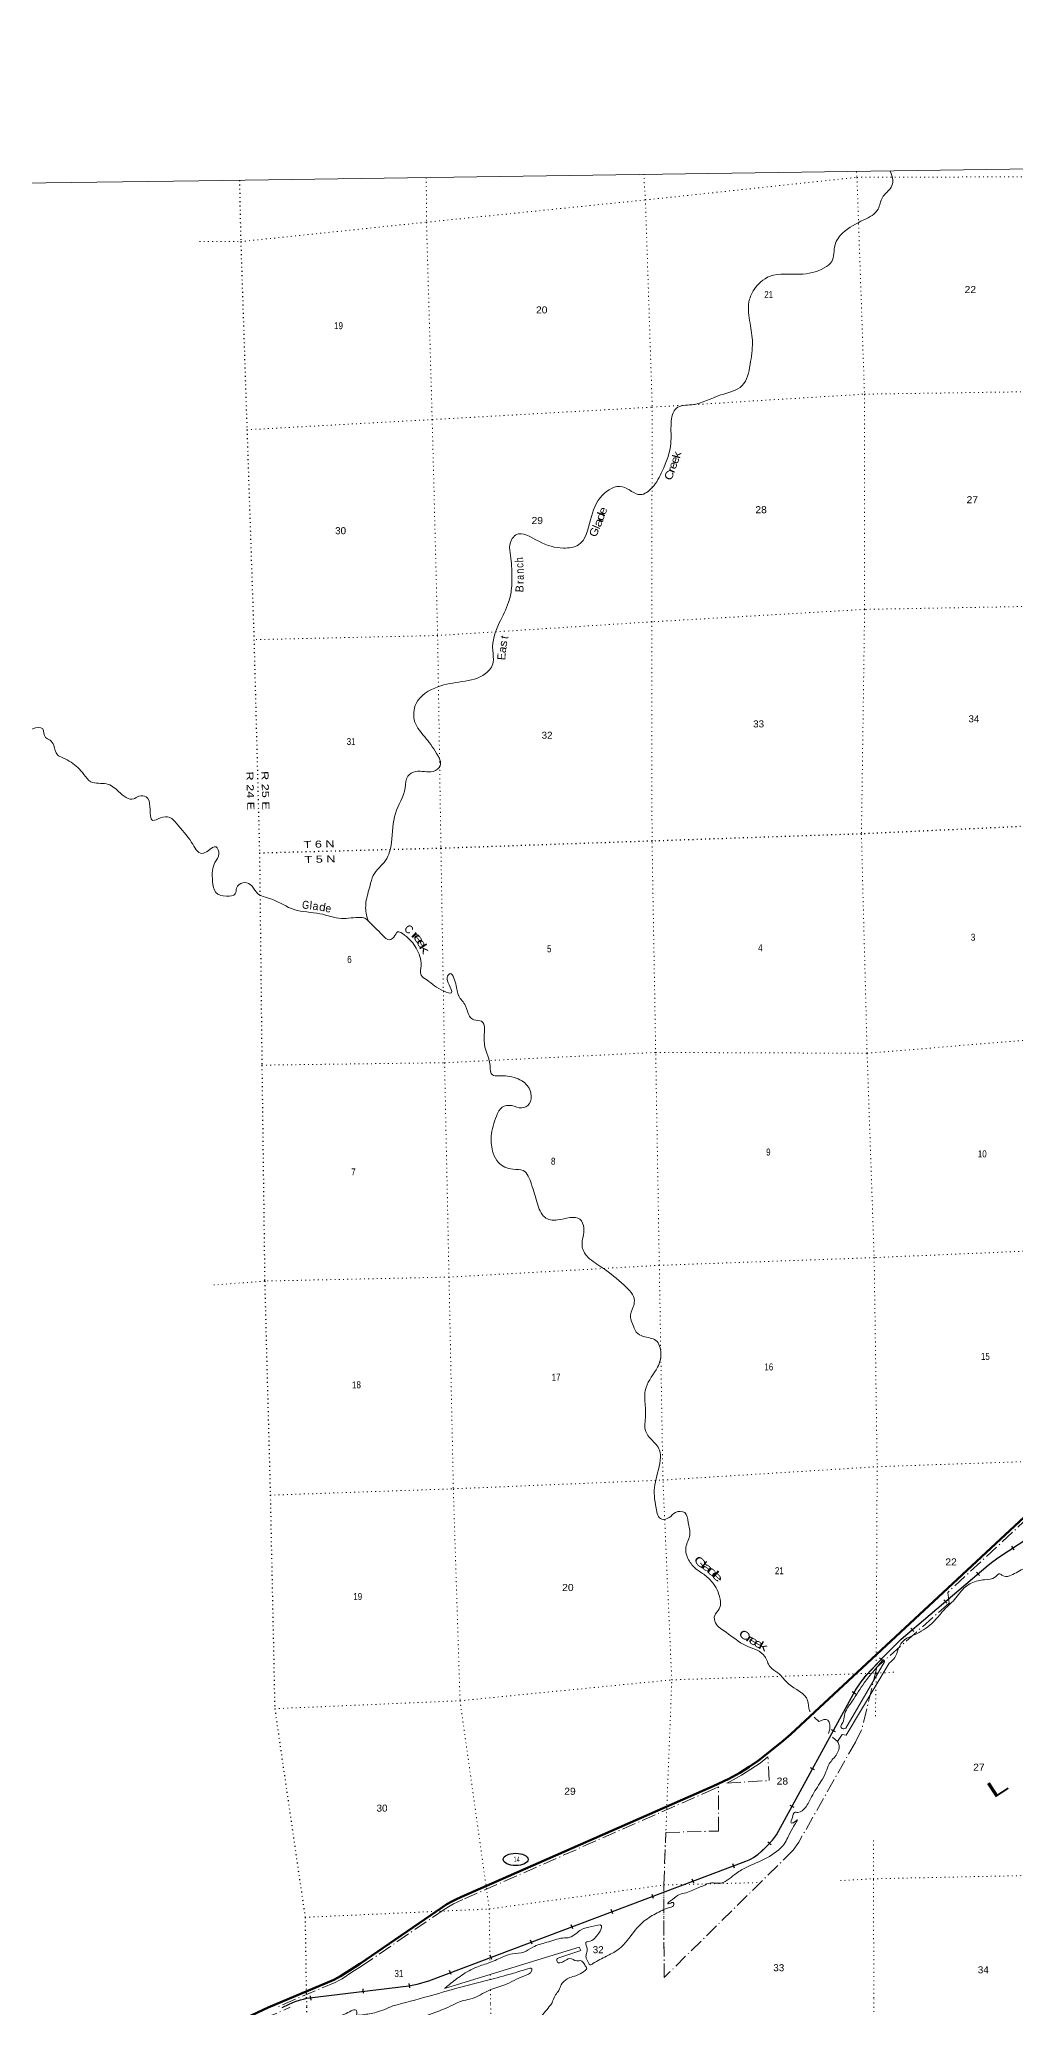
# Model space of a CAD drawing. Header units: feet. Extents: x 254670 to 524092, y -639101 to -543444.
# Drawn here: x 314355 to 338734, y -592650 to -543460 of the extents above; entities that cross this region are included whole.
import ezdxf
from ezdxf.enums import TextEntityAlignment as Align

# ---------------------------------------------------------------- set-up
doc = ezdxf.new("R2010")
doc.units = ezdxf.units.FT
doc.header["$LTSCALE"] = 70
doc.linetypes.add('DOT_DASHED', pattern=[7.7, 5, -1.2, 0.3, -1.2])
doc.linetypes.add('DOTTED', pattern=[1.5, 0.3, -1.2])
for name, color, linetype, lineweight in [('17', 7, 'Continuous', 25), ('23', 7, 'Continuous', 70), ('34', 7, 'Continuous', 25), ('39', 7, 'Continuous', 13), ('4', 7, 'Continuous', 13), ('44', 7, 'DOT_DASHED', 13), ('6', 7, 'DOTTED', 25), ('7', 7, 'DOTTED', 13)]:
    doc.layers.add(name, color=color, linetype=linetype, lineweight=lineweight)
doc.layers.add('41', color=7, linetype='Continuous')

msp = doc.modelspace()

# ---------------------------------------------------------------- linework, layer by layer
at = {"layer": '17'}
msp.add_ellipse((326248.65, -588945.51), major_axis=(309.24, -1), ratio=0.500121, dxfattribs=at)
at = {"layer": '23'}
msp.add_line((318968.67, -593161.1), (320067.16, -592647.68), dxfattribs=at)
msp.add_lwpolyline([(340971.77, -578512.42), (333122.09, -585814.54), (332940.24, -585976.73), (332511.06, -586319.09), (332309.66, -586475.77), (332083.67, -586631.3), (331850.97, -586779.16), (331571.88, -586930.01), (331177.72, -587113.43), (324896.16, -589879.22), (324756.86, -589943.32), (324658.09, -589993.3), (324531.4, -590065.84), (324420.21, -590135.5), (322356.53, -591551.44), (322120.73, -591703.67), (321876.44, -591862.82), (321795.78, -591908.52), (321709.29, -591952.28), (320067.16, -592647.68)], dxfattribs=at)
at = {"layer": '34'}
for p, q in [((338698.78, -581209.06), (338638.1, -581116.58)), ((337830.63, -581847.15), (337758.87, -581762.98)), ((337016.39, -582544.75), (336944.63, -582460.58)), ((336188.43, -583247.2), (336116.66, -583163.02)), ((335419.58, -583984.39), (335338.86, -583908.77)), ((334747.01, -584814), (334649.93, -584761)), ((334235.46, -585756.32), (334138.38, -585703.31)), ((333712.81, -586708.05), (333615.73, -586655.04)), ((333201.26, -587650.36), (333104.18, -587597.35)), ((332627.89, -588583.34), (332546.67, -588508.26)), ((331712.99, -589160.58), (331673.97, -589057.08)), ((330696.07, -589541.14), (330657.05, -589437.64)), ((328676.79, -590302.36), (328637.77, -590198.86)), ((329693.7, -589921.8), (329654.68, -589818.3)), ((327674.42, -590683.02), (327635.4, -590579.52)), ((326657.5, -591063.58), (326618.48, -590960.08)), ((324638.22, -591824.8), (324599.2, -591721.3)), ((325655.13, -591444.24), (325616.12, -591340.74)), ((322450.76, -592291.77), (322437.17, -592182)), ((323609.42, -592155.05), (323591.08, -592045.97)), ((321142.27, -592460.74), (321128.68, -592350.97))]:
    msp.add_line(p, q, dxfattribs=at)
msp.add_lwpolyline([(320418.88, -592648.64), (320589.18, -592566.05), (320745.07, -592500.19), (320879.08, -592454.16), (320947.78, -592434.89), (321036.17, -592416.97), (323578.41, -592102.25), (323702.08, -592081.46), (323786.29, -592064.14), (323877.44, -592039.9), (323992.63, -592004.44), (324078.23, -591977.55), (331998.05, -588991.97), (332079.41, -588954.53), (332131.85, -588929.66), (332189.48, -588895.06), (332302.54, -588811.95), (332383.3, -588745), (332506.61, -588634.11), (332660.22, -588467.93), (332763.69, -588332.34), (334737.91, -584716.74), (334874.19, -584506.46), (335005.84, -584342.37), (335454.48, -583863.45), (335877.58, -583440.45), (338050.15, -581588.26), (338168.9, -581496.36), (338317.91, -581390.56), (346935.09, -575736)], dxfattribs=at)
at = {"layer": '34', "lineweight": 13}
msp.add_lwpolyline([(320419.36, -592649.63), (320589.63, -592567.05), (320745.46, -592501.22), (320879.41, -592455.21), (320948.04, -592435.96), (321036.35, -592418.06), (323578.57, -592103.34), (323702.28, -592082.54), (323786.54, -592065.21), (323877.74, -592040.96), (323992.96, -592005.49), (324078.59, -591978.59), (331998.47, -588992.99), (332079.88, -588955.53), (332132.37, -588930.63), (332190.09, -588895.98), (332303.22, -588812.82), (332384.02, -588745.83), (332507.38, -588634.89), (332661.06, -588468.64), (332764.62, -588332.94), (334738.86, -584717.3), (334875.08, -584507.1), (335006.67, -584343.09), (335455.27, -583864.22), (335878.33, -583441.26), (338050.84, -581589.11), (338169.56, -581497.24), (338318.53, -581391.47), (346935.68, -575736.93)], dxfattribs=at)
at = {"layer": '39'}
for p, q in [((334492.17, -585669.41), (335458.17, -584006.52)), ((333701.23, -585389.7), (333818.9, -585497.71)), ((334163.74, -585887.36), (334289.32, -586002.12))]:
    msp.add_line(p, q, dxfattribs=at)
for points in [[(334282.5, -585995.89), (334402.54, -585821.52), (334501.49, -585840.26), (335575.45, -584037.07)], [(327351.09, -591396.87), (327876.89, -591222.62), (327835.11, -591142.73), (324468.75, -592171.1)]]:
    msp.add_lwpolyline(points, dxfattribs=at)
for points in [[(335599.3, -546754.55), (335670.63, -546978.63), (335623.78, -547158.31), (335407.28, -547408.74), (335300.28, -547703.91), (334945.25, -547970.34), (334418.41, -548299.5), (334224.96, -548597.89), (334140.35, -549011.43), (333952.31, -549172.96), (333341.69, -549330.29), (332602.22, -549378.77), (332178.77, -549748.74), (332073.36, -550021.76), (332103.74, -550556.42), (332161.25, -551036.39), (332103.36, -551584.34), (331908.31, -552114.07), (331373.58, -552346.79), (330645.91, -552590.23), (330263.27, -552676), (330131.7, -553053.99), (330123.22, -553554.99), (329911.18, -554247.9), (329655.61, -554663.82), (329367.23, -554838.8), (328914.79, -554641.91), (328407.91, -554858.15), (328117.89, -555471.68), (327814, -556095.46), (327443.28, -556173.02), (326826.4, -556004.57), (326255.97, -555845.52), (326141.7, -555971.82), (326137.7, -556496.9), (326150.84, -556866.85), (326144.92, -557186.77), (326073, -557527.72), (325839.5, -558045.92), (325675.59, -558730.12), (325687.34, -559027.67), (325497.64, -559311.92), (324907.94, -559511.2), (324308.84, -559640.21), (323765.55, -560056.1), (323734.29, -560523.22), (323976.69, -560887.97), (324274.48, -561308.28), (324364.87, -561614.79), (324186.5, -561756.07), (323751.88, -561754.05), (323557.01, -561873.43), (323490.19, -562166.03), (323244.94, -562805.09), (323146.2, -563530.63), (323001.9, -563979.2), (322691.21, -564353.64), (322611.63, -564610.21), (322511.05, -565030.01), (322531.85, -565379.74), (322574.39, -565499.84)], [(310035.7, -550857.34), (310209.73, -551130.94), (310743.61, -551537.67), (311193.24, -551890.9), (311503.87, -552029.23), (311741.95, -552050.15), (311915.34, -552346.71), (312135.01, -552702.93), (312580.94, -553118.03), (312924.76, -553507.63), (313058.48, -553872.2), (313139.83, -554159.18), (313394.03, -554626.99), (313185.9, -555016.99), (312836.95, -555232.01), (312773.96, -555441.79), (312763.19, -556122.26), (312681.31, -556567.58), (312423.09, -556937.85), (312402.23, -557177.38), (312646.82, -557306.02), (313112.18, -557601.31), (313086.7, -557711.17), (313015.43, -557863.13), (313056.92, -558178.22), (312867.63, -558324.7), (312556.46, -558491.66), (312515.69, -558751.24), (312766.96, -559023.51), (313548.83, -559431.17), (313755.72, -559623.83), (313901.2, -559938.46), (313995.97, -560522.7), (314046.97, -560735.98), (314188.73, -560687.48), (314436.73, -560692.39), (314507.75, -560907.58), (314622.06, -560976.92), (314712.66, -561104.23), (314805.79, -561343.27), (314942.13, -561418.51), (315148.62, -561525.36), (315464.03, -561829.29), (315640.9, -562016.09), (316033.11, -562066.27), (316333.99, -562258.51), (316710.83, -562442.45), (316840.5, -562376.04), (317020.56, -562391.22), (317115.73, -562640.23), (317189.33, -562979.13), (317377.02, -562916.46), (317610.93, -562903.47), (317785.69, -563066.33), (318153.85, -563527.67), (318415.14, -563805.88), (318566.16, -563741.29)], [(318566.16, -563741.29), (318768.32, -563641.67), (318836.04, -563815.73), (318739.53, -564028.29), (318677.01, -564230.31), (318680.25, -564503.84), (318760, -564780.33), (319025.31, -564871.19), (319245.49, -564811.81), (319281.04, -564672.52), (319439.37, -564535.55), (319621.24, -564577.28), (319773.95, -564776.32), (320155.49, -564948.04), (320719.84, -565209.76), (321361.59, -565311.49), (321897.05, -565430.79), (322385.48, -565405.91), (322508.79, -565436.38), (322574.39, -565499.84)], [(322574.39, -565499.84), (322923.05, -565845.02), (323104.35, -565961.18), (323207.74, -565897.39), (323297.8, -565767.4), (323472.28, -565843.43), (323764.28, -566171.29), (323887.38, -566610.11), (323889.85, -566843.42), (324027.01, -566966.23), (324461, -567249.88), (324642.84, -567289.6), (324586.6, -567085.2), (324538.84, -566902.81), (324593.42, -566811.53), (324751.19, -567064.81), (324827.42, -567367.5), (324997.11, -567612.56), (325094.58, -567868.69), (325203, -567961.73), (325394.85, -567999.3), (325460.44, -568481.17), (325609.27, -569106.71), (325670.1, -569341.22), (325813.34, -569361.36), (326263.16, -569421.5), (326441.98, -569513.56), (326628.49, -569796.62), (326589.37, -570064.7), (326404.2, -570165.83), (326143.53, -570107.09), (325914.85, -570142.45), (325770.29, -570367.74), (325639.11, -570870.44), (325689.57, -571298.21), (325818.8, -571531.77), (326182.09, -571695.7), (326436.26, -571730.39), (326644.04, -572073.5), (326787.8, -572540.2), (326973.73, -572897.69), (327296.95, -572965.62), (327851.9, -572947.86), (327950.65, -573165.75), (327906.58, -573594.83), (328040.95, -573886.65), (328053.25, -573898.55), (328420.52, -574165.02), (328962, -574598.03), (329212.87, -574984.8), (329183.66, -575140.09), (329116.19, -575398.51), (329167.59, -575560.73), (329262.12, -575768.63), (329435.18, -575874.85), (329751.01, -575977.08), (329877.83, -576295.16), (329792.03, -576646.36), (329503.99, -577153.25), (329473.38, -577445.35), (329493.48, -577863.48), (329496.88, -578249.66), (329631.36, -578442.91), (329841.9, -578719.6), (329858.71, -578966.79), (329723.7, -579584.2), (329754.97, -580165.11), (329897.15, -580444.76), (330079.46, -580404.01), (330237.94, -580275.08), (330471.42, -580279.89), (330558.56, -580522.08), (330596.8, -580837.36), (330502.1, -581144.44), (330568.55, -581461.34), (330751.89, -581684.09), (330972.17, -581839.95), (331189.63, -582058.2), (331361.05, -582498.37), (331332.46, -582685.84), (331218.88, -582848.34), (331242.55, -583033.08), (331502.6, -583268.85), (331999.91, -583601.9), (332473.9, -583872.92), (332601.57, -584130.64), (332797.68, -584284.82), (333060.43, -584556.76), (333539.21, -584972.55), (333590.42, -585229.32), (333605.75, -585257.53)], [(335575.45, -584037.07), (335719.62, -583896.27), (335802.17, -583689.95), (335958.64, -583456.45), (336203.81, -583336.37), (336638.86, -583046.7), (336828.21, -582848.95), (336914.7, -582743.15), (337208.84, -582449.41), (337478.42, -582133.87), (337795.42, -581982.63), (337955.87, -581956.26), (338228.11, -581884.09), (338339.28, -581806.11), (338408.59, -581853.42), (338577.74, -581861.13), (338916.48, -581689.47), (339039.87, -581619.37), (339141.96, -581487.2), (339210.19, -581478.21), (339340.08, -581432.15), (339530.59, -581294.73), (339748.79, -581237.39), (339925.14, -581096.14), (339915.51, -581013.8), (339724.93, -581042.6), (339616.16, -581036.06), (339588.66, -580966.04)], [(334492.17, -585669.41), (334403.75, -585674.66), (334370.56, -585622.82), (334418.92, -585521.57), (334459.85, -585348), (334654.15, -584989.26), (334955.18, -584530.47), (335187.05, -584241.61), (335373.81, -584013.72), (335437.13, -583958.53), (335458.17, -584006.52)], [(333818.9, -585497.71), (334043.64, -585466.43), (334094.07, -585578.38), (334064.61, -585796.49)], [(324472.7, -592167.02), (324593.58, -592070.8), (324901.02, -591841.23), (325279.33, -591634.83), (325599.11, -591523.78), (325954.32, -591372), (326172.33, -591304.61), (326449.25, -591266.57), (326676.15, -591138.7), (327025.91, -591017.18), (327426.26, -590911.04), (327598.94, -590892.55), (327885.03, -590703.52), (328153.05, -590621.35), (328390.09, -590601.97), (328327.26, -590787.9), (328225.03, -590912.03), (328151.72, -590971.38), (328003.84, -591023.72), (328035.05, -591182.2), (328021.09, -591293.03), (328007, -591397.83), (328038.37, -591459.75), (328107.03, -591577.48), (328174.91, -591550.39), (328513.38, -591364.65), (328807.98, -591199.64), (329066.41, -590932.54), (329422.56, -590515.22), (329742.42, -590303.59), (330093.54, -590147.85), (330202.77, -590073.92), (330185.68, -590021.86), (330097.68, -590049.23), (330047.47, -590053.95), (330166.15, -589947.7), (330322.81, -589828.85), (330504.92, -589778.05), (330670.63, -589711.38), (330972.04, -589586.5), (331141.97, -589529.83), (331329.34, -589543.33), (331719.4, -589320.66), (331987.82, -589154), (332522.24, -588905.2), (332952.31, -588565.31), (333167.81, -588157.99), (333280.65, -587957.28), (333207.35, -588016.63), (333129.21, -588033.81), (333158.77, -587896.61), (333212.69, -587771.15), (333297.17, -587769.98), (333485.94, -587646.66), (333639.74, -587379), (333873.82, -586995.57), (333998.07, -586760.5), (334080.73, -586560.21), (334271.05, -586308.13), (334325.33, -586096.16), (334289.32, -586002.12)], [(323179.08, -592604.7), (324058.11, -592369.9), (324782.53, -592166.74), (325555.27, -591964.92), (326145.66, -591801.83), (326551.74, -591679.53), (326652.23, -591674.11), (326649.14, -591722.43), (326452.63, -591861.95), (325977.93, -592077.74), (325580.25, -592218.03), (325159.7, -592425.02), (324949.35, -592472.2), (324672.3, -592584.07)], [(327153.75, -592548.56), (327246.31, -592331.7), (327328.63, -592217.91), (327386.31, -592078.31), (327534.42, -591933.43), (327820.05, -591824.87), (327985.06, -591722), (328024.36, -591673.17), (328005.45, -591631.19), (327939.11, -591529.52), (327887.9, -591481.96), (327773.17, -591479.53), (327605.11, -591423.52), (327419.67, -591510.58), (327296.97, -591512.28), (327279.45, -591438.1), (327351.09, -591396.87)], [(327154.56, -592546.66), (326890.96, -592855.69), (326503.33, -593259.43), (325885.26, -593833.75), (325459.46, -594228.23), (324906.81, -594775.25), (324182.65, -595441.69), (323818.98, -595842.95), (322911.97, -596661.02), (322902.05, -596859.24), (322773.86, -596945.8), (322439.43, -597116.45), (322077.49, -597407.66), (321934.39, -597644.52), (321663.88, -597811.9), (321565.24, -598071.89), (321241.84, -598292.33), (320852.98, -598636.08), (320609.04, -598830.93), (320479.01, -598925.52), (320379, -599021.52), (320211.49, -599140.85), (320127.18, -599222.53), (319785.22, -599415.34), (319389.05, -599695.22), (319199.84, -599828.99), (319046.36, -599950.05)], [(323179.08, -592604.7), (322771.92, -592765.35), (322427.24, -592826.19), (321331.37, -593113.95), (321166.38, -593161.23), (321161.56, -593121.32), (321234.81, -593085.86), (321719.89, -592948.23), (322280.71, -592799.09), (322277.36, -592733.15), (322012.71, -592796.41), (321387.88, -592944.81), (320898.44, -593064.53), (320869.37, -593109.11), (320934.31, -593155.83), (320989.23, -593200.74), (320966.43, -593259.2), (321020.91, -593380.14), (321094.34, -593450.69), (321284.29, -593352.91), (321591.02, -593196.81), (321769.08, -593201.28), (321743.48, -593317.8), (321547.04, -593391.71), (321516.37, -593456.32), (321747.71, -593523.74), (322341.96, -593443.95), (323152.32, -593177.85), (323698.17, -592981.01), (324233.69, -592768.37), (324430.21, -592698.46), (324672.3, -592584.07)]]:
    msp.add_spline(points, degree=3, dxfattribs=at)
at = {"layer": '4'}
msp.add_lwpolyline([(255458.23, -619430.39), (254669.8, -547785.08), (286501.99, -547412.88), (318333.63, -546996.89), (350164.67, -546537.12), (381995.06, -546033.57), (413824.71, -545486.24), (445653.59, -544895.11), (477481.62, -544260.21), (509308.75, -543581.54), (515300.77, -543460.42)], dxfattribs=at)
msp.add_lwpolyline([(255458.23, -619430.39), (254669.8, -547785.08), (286501.99, -547412.88), (318333.63, -546996.89), (350164.67, -546537.12), (381995.06, -546033.57), (413824.71, -545486.24), (445653.59, -544895.11), (477481.62, -544260.21), (509308.75, -543581.54), (515300.77, -543460.42)], dxfattribs=at)
at = {"layer": '44'}
msp.add_line((318971.51, -593351.72), (320617.05, -592640.08), dxfattribs=at)
for points in [[(350564.04, -572929.69), (341738.35, -578031.33), (341546.93, -578155.1), (341376.17, -578276.66), (341220.89, -578400.33), (341021.53, -578568.57), (337040.48, -582271.92)], [(337040.48, -582271.92), (337071.71, -582539.55), (335270.45, -584138.93), (334886.63, -585711.26), (334736.69, -586014.5), (333317.3, -588516.15), (333179.36, -588715.63), (329954.69, -591898.67), (329950.26, -589584.27), (329995.79, -588270.43), (331316.08, -588235.52), (331310.07, -587134.57)], [(331518.71, -587037.48), (332581.56, -586975.06), (332549.24, -586384.41)], [(332549.24, -586384.41), (332353.98, -586536.31), (332125.06, -586693.86), (331888.96, -586843.88), (331605.56, -586997.06), (331518.71, -587037.48)], [(331310.07, -587134.57), (331208.66, -587181.76), (324926.95, -589947.61), (324789.48, -590010.87), (324693.68, -590059.35), (324569.96, -590130.19), (324461.35, -590198.23), (322398.09, -591613.88), (322161.54, -591766.6), (321915.43, -591926.93), (321831.22, -591974.64), (321740.88, -592020.35), (320265.95, -592644.94)]]:
    msp.add_lwpolyline(points, dxfattribs=at)
at = {"layer": '6'}
for points in [[(319349.62, -546982.89), (319383.21, -548514.18), (319537.9, -553217.1), (319713.08, -558462.85), (319851.73, -563797.62), (319911.28, -569099.29), (319980.62, -574491.34), (320119.58, -579842.2), (320232.13, -585179.34), (320990.15, -590392.86), (321024.31, -592634.44)], [(350409.03, -562685.49), (345637.21, -562872.53), (340325.37, -563066.93), (334883.84, -563317.45), (329654.2, -563496.64), (324382.36, -563678.42), (319851.73, -563797.62)], [(321024.31, -592634.44), (321097.11, -596114.94), (321155.99, -599758.2)]]:
    msp.add_lwpolyline(points, dxfattribs=at)
at = {"layer": '7'}
for p, q in [((324016.33, -546918.02), (324021.51, -548029.4)), ((325612.95, -591825.77), (325614.72, -591949.34)), ((325618.45, -592210.58), (325623.59, -592570.32)), ((325623.59, -592570.32), (325649.95, -594051.69))]:
    msp.add_line(p, q, dxfattribs=at)
for points in [[(318354.51, -548514.89), (319383.21, -548514.18), (324021.51, -548029.4), (329489.35, -547472.76), (334771.96, -546908.63), (340105.3, -546890.94), (345421.58, -546823.2), (350168.43, -546785.56)], [(329954.69, -591898.67), (329949.98, -589576.54), (330147.25, -584458.39), (329926.7, -579468.74), (329835.66, -574099.11), (329745.98, -568799.87), (329654.2, -563496.64), (329645.56, -558017.24), (329658.65, -552622.03), (329489.35, -547472.76), (329448.11, -546841.32)], [(334761.57, -546765.07), (334771.96, -546908.63), (334960.55, -552329.2), (334963.2, -557706.09), (334883.88, -563319.46), (335025.31, -568799.03), (335201.84, -573905.96), (335276.02, -579130.99), (335252.38, -584290.99), (335230.21, -585416.62)], [(324021.51, -548029.4), (324164.51, -552961.79), (324300.34, -558358.96), (324382.36, -563678.42), (324473.17, -569035.98), (324584.09, -574393.26), (324691.72, -579684.2), (324859.81, -584980.34), (325589.48, -590184.21), (325608.69, -591527.69)], [(319537.9, -553217.1), (324164.51, -552961.79), (329657.22, -552652.23), (334960.51, -552327.19), (340270.52, -552247.46), (345554.5, -552174.14), (350249.29, -552129.12)], [(350329.27, -557414.49), (345590.42, -557502.29), (340256.81, -557610.5), (334963.2, -557706.09), (329645.56, -558017.24), (324300.34, -558358.96), (319713.08, -558462.85)], [(319909.19, -569095.29), (324473.17, -569035.98), (329747.56, -568777.72), (335025.31, -568799.03), (340350.54, -568359.02), (345708.29, -568145.87), (350492.32, -568189.92)], [(350574.63, -573629.59), (345785.67, -573642.42), (340500.99, -573679.55), (335201.84, -573905.96), (329835.66, -574099.11), (324584.09, -574393.26), (319980.62, -574491.34), (318713.21, -574590.15)], [(320119.58, -579842.2), (324691.72, -579684.2), (329928.63, -579464.69), (335276.02, -579130.99), (340529.76, -578949.46), (342178.31, -578951.05)], [(320232.13, -585179.34), (324859.81, -584980.34), (330147.25, -584458.39), (335252.38, -584290.99), (335706.96, -584268.05)], [(335188.22, -588471.74), (335182.39, -589447.61), (335195.22, -592420.53)], [(334356.86, -589475.39), (335174.48, -589429.56), (340477.36, -589317.81), (345430.33, -589195.88)], [(320990.15, -590392.86), (325589.48, -590184.21), (329949.93, -589584.59), (332327.85, -589523.4)], [(335195.22, -592420.53), (335201.46, -594809.15), (335209.55, -595433.26)]]:
    msp.add_lwpolyline(points, dxfattribs=at)

# ---------------------------------------------------------------- texts
at = {"layer": '17', "width": 0.6}
msp.add_text('14', height=140, dxfattribs=at).set_placement((326274.7, -589013.82), align=Align.CENTER)
at = {"layer": '41'}
for s, height, rotation, width, p in [('k', 200, 74.843, 1.25, (330368.17, -553868.33)), ('C', 200, 66.085, 1.2, (330173.34, -554396.75)), ('r', 200, 68.576, 1.4, (330226.73, -554257.5)), ('e', 200, 71.778, 1.15, (330267.37, -554138.66)), ('e', 200, 71.778, 1.15, (330317.67, -554004.57)), ('d', 200, 69.281, 1.4, (328457.46, -555418.99)), ('e', 200, 69.281, 1.2, (328513.29, -555274.28)), ('G', 200, 67.276, 1.1, (328298.97, -555810.27)), ('a', 200, 66.545, 1.4, (328400.86, -555575.02)), ('h', 200, 91.601, 0.85, (326436.9, -556464.33)), ('c', 200, 92.132, 0.9, (326441.97, -556606.16)), ('n', 200, 91.936, 0.85, (326447.01, -556748.42)), ('a', 200, 90.131, 0.8, (326450.92, -556907.17)), ('a', 200, 79.587, 1.05, (326010.82, -558729.02)), ('s', 200, 79.587, 1.15, (326032.13, -558576.39)), ('G', 200, 351.364, 0.85, (320990.78, -565187.58)), ('d', 200, 350.706, 1.1, (321408.92, -565243.02)), ('e', 200, 349.706, 0.95, (321554.49, -565273.98)), ('r', 200, 316.725, 2.2, (323686.7, -565920.32)), ('e', 200, 308.44, 1.75, (323752.89, -565998.58)), ('e', 200, 302.248, 1.55, (323815.36, -566103.22)), ('k', 200, 302.365, 1.75, (323884.15, -566237.6)), ('G', 200, 311.482, 1.55, (330785.89, -581584.21)), ('l', 200, 322.831, 1.5, (330890.47, -581664.29)), ('a', 200, 321.483, 1.85, (330981.75, -581730.27)), ('d', 200, 318.585, 2.1, (331106.52, -581833.21)), ('e', 200, 315.637, 2, (331215.93, -581941.07)), ('C', 200, 326.66, 1.4, (331911.8, -583424.25)), ('r', 200, 326.66, 1.75, (332039.33, -583504.94)), ('e', 200, 329.327, 1.5, (332140.82, -583567.77)), ('e', 200, 330.94, 1.45, (332264.15, -583639.16)), ('k', 200, 331.94, 1.6, (332387.57, -583707.76)), ('L', 400, 33.03, 1.65, (338382.74, -587300.37))]:
    msp.add_text(s, height=height, rotation=rotation, dxfattribs=dict(at, width=width)).set_placement(p, align=Align.CENTER)
for s, rotation, p in [('l', 66.545, (328351.97, -555686.29)), ('B', 87.749, (326444.85, -557194.41)), ('r', 90.131, (326451.21, -557025.54)), ('t', 77.758, (326062.3, -558424.06)), ('E', 88.469, (325994.21, -558885.44)), ('l', 355.001, (321126.49, -565199.49)), ('a', 352.275, (321240.2, -565217.41)), ('C', 317.933, (323516, -565773.63))]:
    msp.add_text(s, height=200, rotation=rotation, dxfattribs=at).set_placement(p, align=Align.CENTER)
at = {"layer": '6', "width": 1.35}
for s, rotation, p in [('R 24 E', 271.489, (319523.1, -561760.13)), ('R 25 E', 271.489, (319899.15, -561750.11)), ('T 6 N', 1.507, (320954.71, -563669.28)), ('T 5 N', 1.507, (320978.96, -564046.07))]:
    msp.add_text(s, height=175, rotation=rotation, dxfattribs=at).set_placement(p)
at = {"layer": '7'}
for s, width, p in [('21', 0.85, (332457.16, -549925.4)), ('22', 1.1, (337459.95, -549799.13)), ('20', 1.1, (326756.27, -550309.51)), ('19', 0.85, (321714.91, -550702.35)), ('28', 1.1, (332235.11, -555301.91)), ('27', 1.1, (337509.91, -555051.79)), ('30', 1.05, (321740.12, -555827.55)), ('29', 1.1, (326645.04, -555570.58)), ('33', 1.05, (332178.97, -560655.47)), ('34', 1.05, (337556.33, -560527.56)), ('31', 0.85, (322029.06, -561094.03)), ('32', 1.05, (326896.12, -560938.58)), ('5', 0.85, (327030.94, -566274.19)), ('4', 0.85, (332304.58, -566248.76)), ('3', 0.85, (337616.24, -565986.79)), ('6', 0.85, (322042.48, -566540.89)), ('8', 0.85, (327130.9, -571583.97)), ('9', 0.85, (332503.92, -571354.72)), ('10', 0.85, (337790.18, -571399.22)), ('7', 0.85, (322141.1, -571853.34)), ('15', 0.85, (337867.85, -576462.12)), ('17', 0.85, (327148.57, -576980.16)), ('16', 0.85, (332460.55, -576724.98)), ('18', 0.85, (322163.02, -577171.71)), ('21', 0.85, (332723.04, -581818.61)), ('22', 1.1, (336979.22, -581598.98)), ('19', 0.85, (322193.74, -582461.87)), ('20', 1.1, (327409.48, -582236.24)), ('27', 1.1, (337674.01, -586728.63)), ('29', 1.1, (327462.55, -587329.75)), ('28', 1.1, (332766.13, -587075.5)), ('30', 1.05, (322774.54, -587752.05)), ('32', 1.05, (328172.71, -591289.07)), ('31', 0.85, (323221.88, -591884.66)), ('33', 1.05, (332683.29, -591739.28)), ('34', 1.05, (337789.9, -591792.48))]:
    msp.add_text(s, height=175, dxfattribs=dict(at, width=width)).set_placement(p)

doc.saveas('drawing.dxf')
